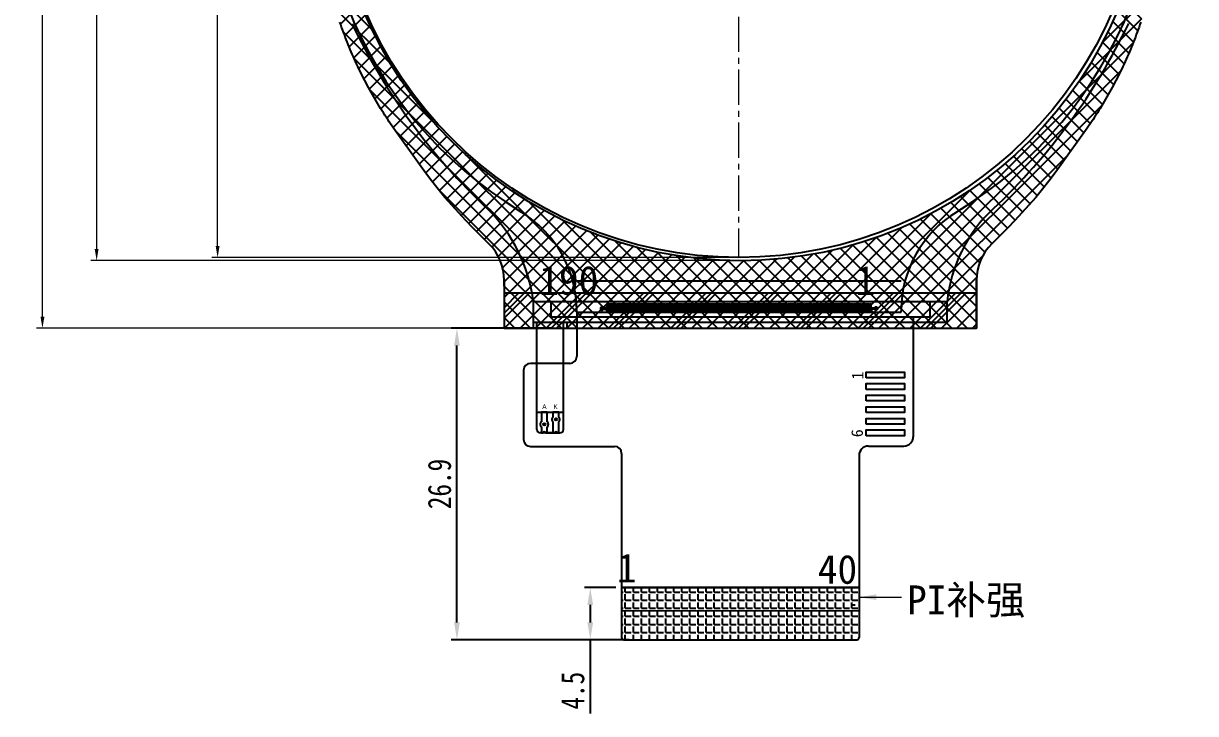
# Model space of a CAD drawing. Header units: millimetres. Extents: x -2894 to 5479, y -6001 to -1211.
# Drawn here: x 4081.5 to 4182.7, y -5870.6 to -5811 of the extents above; entities that cross this region are included whole.
import ezdxf

# ---------------------------------------------------------------- set-up
doc = ezdxf.new("R2010")
doc.units = ezdxf.units.MM
doc.header["$LTSCALE"] = 0.2
doc.header["$MEASUREMENT"] = 0
doc.linetypes.add('CENTER2', pattern=[28.575, 19.05, -3.175, 3.175, -3.175])
for name, color, linetype in [('BL', 7, 'Continuous'), ('DIM-1', 3, 'Continuous'), ('FPC', 40, 'Continuous'), ('L91', 3, 'Continuous'), ('LCD_FPC', 22, 'Continuous'), ('其它', 7, 'Continuous'), ('铁框', 6, 'Continuous')]:
    doc.layers.add(name, color=color, linetype=linetype)
doc.layers.add('CENTER', color=1, linetype='CENTER2', lineweight=9)
doc.layers.add('dim', color=4, linetype='Continuous', lineweight=9)
doc.styles.add('AAAAAA', font='arial.ttf')
doc.styles.get("Standard").update_dxf_attribs({"font": 'SimSun.ttf'})
doc.styles.add('型式1', font='', dxfattribs={"height": 2})
doc.styles.add('宋体', font='SimSun.ttf')
doc.styles.add('样式 1', font='', dxfattribs={"width": 0.8})
doc.styles.get('型式1').set_extended_font_data('PMingLiU')
doc.styles.get('样式 1').set_extended_font_data('KaiTi_GB2312')
doc.dimstyles.new('aaaaa', dxfattribs={"dimtxt": 2, "dimasz": 1.5, "dimexe": 0.5, "dimexo": 0.625, "dimgap": 0.5, "dimtad": 1, "dimzin": 1, "dimdsep": 46, "dimtxsty": 'AAAAAA', "dimcen": 0, "dimclrd": 256, "dimclre": 256, "dimclrt": 256, "dimadec": 0, "dimazin": 0, "dimtfac": 1, "dimtmove": 0, "dimatfit": 3, "dimfxl": 1, "dimlwd": -1, "dimlwe": -1, "dimarcsym": 0})
doc.dimstyles.new('SYX', dxfattribs={"dimtxt": 2, "dimasz": 1.5, "dimexe": 0.5, "dimexo": 0.5, "dimgap": 0.5, "dimtad": 1, "dimdsep": 46, "dimtxsty": '样式 1', "dimcen": 2.5, "dimclrd": 256, "dimclre": 256, "dimclrt": 256, "dimadec": 0, "dimazin": 0, "dimtfac": 1, "dimtmove": 0, "dimatfit": 3, "dimfxl": 1, "dimarcsym": 0})
doc.dimstyles.new('研发标准', dxfattribs={"dimtxt": 2.5, "dimasz": 1, "dimexe": 0.5, "dimexo": 0.3, "dimgap": 0.2, "dimtad": 0, "dimzin": 1, "dimdsep": 46, "dimtxsty": '宋体', "dimcen": 0, "dimclrd": 104, "dimclre": 104, "dimclrt": 3, "dimadec": 0, "dimazin": 0, "dimtm": 1e-09, "dimtfac": 0.7, "dimtmove": 0, "dimatfit": 3, "dimfxl": 0.5, "dimtolj": 1, "dimlwd": 0, "dimlwe": 0, "dimarcsym": 0})

# ---------------------------------------------------------------- blocks, each defined once
blk = doc.blocks.new('*u49')
at = {"color": 2}
for p, q in [((-3298.78, -1918.61), (-3298.78, -1909.35)), ((-3296.48, -1918.61), (-3296.48, -1909.35)), ((-3298.78, -1917.11), (-3296.48, -1917.11)), ((-3296.98, -1918.91), (-3298.48, -1918.91)), ((-3297.88, -1918.91), (-3296.78, -1918.91)), ((-3297.88, -1918.91), (-3297.23, -1918.91))]:
    blk.add_line(p, q, dxfattribs=at)
for points in [[(-3297.88, -1917.95), (-3297.88, -1917.11), (-3298.38, -1917.11), (-3298.38, -1917.95)], [(-3297.88, -1917.95), (-3297.88, -1917.11), (-3298.38, -1917.11), (-3298.38, -1917.95)], [(-3296.88, -1917.53), (-3296.88, -1917.11), (-3297.38, -1917.11), (-3297.38, -1917.53)], [(-3296.88, -1917.53), (-3296.88, -1917.11), (-3297.38, -1917.11), (-3297.38, -1917.53)], [(-3298.38, -1918.39), (-3298.38, -1918.91), (-3298.23, -1918.91)], [(-3298.38, -1918.39), (-3298.38, -1918.91), (-3298.23, -1918.91)], [(-3298.03, -1918.91), (-3297.88, -1918.91), (-3297.88, -1918.39)], [(-3298.03, -1918.91), (-3297.88, -1918.91), (-3297.88, -1918.39)], [(-3297.38, -1917.97), (-3297.38, -1918.91), (-3297.23, -1918.91)], [(-3297.38, -1917.97), (-3297.38, -1918.91), (-3297.23, -1918.91)], [(-3297.03, -1918.91), (-3296.88, -1918.91), (-3296.88, -1917.97)], [(-3297.03, -1918.91), (-3296.88, -1918.91), (-3296.88, -1917.97)]]:
    blk.add_lwpolyline(points, dxfattribs=at)
for centre in [(-3298.13, -1918.17), (-3298.13, -1918.17), (-3297.13, -1917.75), (-3297.13, -1917.75)]:
    blk.add_circle(centre, 0.1, dxfattribs=at)
for centre, radius, start, end in [((-3298.18, -1918.17), 0.3, 131.8103, 228.1897), ((-3298.18, -1918.17), 0.3, 131.8103, 228.1897), ((-3298.08, -1918.17), 0.3, 311.8103, 48.1897), ((-3298.08, -1918.17), 0.3, 311.8103, 48.1897), ((-3297.18, -1917.75), 0.3, 131.8103, 228.1897), ((-3297.18, -1917.75), 0.3, 131.8103, 228.1897), ((-3297.08, -1917.75), 0.3, 311.8103, 48.1897), ((-3297.08, -1917.75), 0.3, 311.8103, 48.1897), ((-3298.48, -1918.61), 0.3, 180.0018, 270), ((-3298.13, -1918.91), 0.1, 0, 180), ((-3298.13, -1918.91), 0.1, 0, 180), ((-3297.13, -1918.91), 0.1, 0, 180), ((-3297.13, -1918.91), 0.1, 0, 180), ((-3296.78, -1918.61), 0.3, 270, 0)]:
    blk.add_arc(centre, radius, start, end, dxfattribs=at)
at = {"layer": 'FPC', "color": 2, "char_height": 0.407, "width": 10.9745, "attachment_point": 9, "style": '型式1'}
for s, insert in [('A', (-3297.93, -1916.84)), ('K', (-3296.97, -1916.85))]:
    blk.add_mtext(s, dxfattribs=dict(at, insert=insert))
blk = doc.blocks.new('*D57')
at = {"color": 104, "lineweight": 0, "transparency": 16777216}
for p, q in [((4143.11, -5760.88), (4087.33, -5760.88)), ((4087.83, -5761.88), (4087.83, -5788.94)), ((4087.83, -5830.51), (4087.83, -5803.46)), ((4143.11, -5831.51), (4087.33, -5831.51))]:
    blk.add_line(p, q, dxfattribs=at)
at = {"color": 104, "transparency": 16777216}
for points in [[(4087.66, -5761.88), (4087.99, -5761.88), (4087.83, -5760.88)], [(4087.66, -5830.51), (4087.99, -5830.51), (4087.83, -5831.51)]]:
    blk.add_solid(points, dxfattribs=at)
at = {"layer": 'Defpoints', "color": 0, "transparency": 16777216}
for p in [(4143.41, -5760.88), (4087.83, -5831.51), (4143.41, -5831.51)]:
    blk.add_point(p, dxfattribs=at)
at = {"color": 3, "transparency": 16777216, "insert": (4087.83, -5796.2), "char_height": 2.5, "attachment_point": 5, "rotation": 90, "style": '宋体'}
blk.add_mtext('\\A1;VA 70.64', dxfattribs=at)
blk = doc.blocks.new('*D58')
at = {"color": 104, "lineweight": 0, "transparency": 16777216}
for p, q in [((4142.81, -5759.77), (4082.65, -5759.77)), ((4083.15, -5760.77), (4083.15, -5788.75)), ((4083.15, -5836.35), (4083.15, -5808.37)), ((4122.69, -5837.35), (4082.65, -5837.35))]:
    blk.add_line(p, q, dxfattribs=at)
at = {"color": 104, "transparency": 16777216}
for points in [[(4082.98, -5760.77), (4083.32, -5760.77), (4083.15, -5759.77)], [(4082.98, -5836.35), (4083.32, -5836.35), (4083.15, -5837.35)]]:
    blk.add_solid(points, dxfattribs=at)
at = {"layer": 'Defpoints', "color": 0, "transparency": 16777216}
for p in [(4083.15, -5759.77), (4143.11, -5759.77), (4122.99, -5837.35)]:
    blk.add_point(p, dxfattribs=at)
at = {"color": 3, "transparency": 16777216, "insert": (4083.15, -5798.56), "char_height": 2.5, "attachment_point": 5, "rotation": 90, "style": '宋体'}
blk.add_mtext('\\A1;77.59±0.15', dxfattribs=at)
blk = doc.blocks.new('FADAFFD')
at = {"color": 7}
for p, q in [((-4794.36, -1490.34), (-4766.36, -1490.34)), ((-4794.36, -1493.04), (-4794.36, -1492.94)), ((-4794.36, -1493.04), (-4766.36, -1493.04)), ((-4766.36, -1493.04), (-4766.36, -1492.94))]:
    blk.add_line(p, q, dxfattribs=at)
blk.add_circle((-4780.36, -1453.27), 35.06, dxfattribs=at)
for centre, radius, start, end in [((-4780.36, -1453.27), 36.36, 301.1743, 238.8257), ((-4804.36, -1492.94), 10, 0, 58.8257), ((-4756.36, -1492.94), 10, 121.1743, 180)]:
    blk.add_arc(centre, radius, start, end, dxfattribs=at)
at = {"layer": 'CENTER', "ltscale": 0.8}
blk.add_line((-4780.4, -1412.67), (-4780.4, -1488.34), dxfattribs=at)
at = {"layer": 'BL', "char_height": 2.5, "width": 19.8685, "attachment_point": 3}
for s, insert in [('2.8 inch', (-4773.49, -1440.6)), ('480(RGB)*480', (-4770.04, -1447.69)), ('ALL', (-4777.85, -1456.81))]:
    blk.add_mtext(s, dxfattribs=dict(at, insert=insert))
blk = doc.blocks.new('*D63')
at = {"color": 104, "lineweight": 0, "transparency": 16777216}
for p, q in [((4142.98, -5761.12), (4097.77, -5761.12)), ((4098.27, -5762.12), (4098.27, -5785.42)), ((4098.27, -5830.24), (4098.27, -5806.94)), ((4142.94, -5831.24), (4097.77, -5831.24))]:
    blk.add_line(p, q, dxfattribs=at)
at = {"color": 104, "transparency": 16777216}
for points in [[(4098.1, -5762.12), (4098.44, -5762.12), (4098.27, -5761.12)], [(4098.1, -5830.24), (4098.44, -5830.24), (4098.27, -5831.24)]]:
    blk.add_solid(points, dxfattribs=at)
at = {"layer": 'Defpoints', "color": 0, "transparency": 16777216}
for p in [(4143.28, -5761.12), (4098.27, -5831.24), (4143.24, -5831.24)]:
    blk.add_point(p, dxfattribs=at)
at = {"color": 3, "transparency": 16777216, "insert": (4098.27, -5796.18), "char_height": 2.5, "attachment_point": 5, "rotation": 90, "style": '宋体'}
blk.add_mtext('\\A1;LCD AA 70.13', dxfattribs=at)
blk = doc.blocks.new('*D65')
at = {"layer": 'Defpoints', "color": 0, "transparency": 16777216}
for p in [(4133.15, -5859.75), (4130.44, -5864.25), (4133.35, -5864.25)]:
    blk.add_point(p, dxfattribs=at)
at = {"layer": 'DIM-1', "lineweight": -2, "transparency": 16777216}
for p, q in [((4132.65, -5859.75), (4129.94, -5859.75)), ((4130.44, -5861.25), (4130.44, -5862.75)), ((4132.85, -5864.25), (4129.94, -5864.25)), ((4130.44, -5864.25), (4130.44, -5870.63))]:
    blk.add_line(p, q, dxfattribs=at)
at = {"layer": 'DIM-1', "transparency": 16777216}
for points in [[(4130.19, -5861.25), (4130.69, -5861.25), (4130.44, -5859.75)], [(4130.19, -5862.75), (4130.69, -5862.75), (4130.44, -5864.25)]]:
    blk.add_solid(points, dxfattribs=at)
at = {"layer": 'DIM-1', "transparency": 16777216, "insert": (4128.94, -5868.65), "char_height": 2, "attachment_point": 5, "rotation": 90, "style": '样式 1'}
blk.add_mtext('4.5', dxfattribs=at)
blk = doc.blocks.new('*D66')
at = {"layer": 'Defpoints', "color": 0, "transparency": 16777216}
for p in [(4118.93, -5837.35), (4127.7, -5837.35), (4134.3, -5864.25)]:
    blk.add_point(p, dxfattribs=at)
at = {"layer": 'DIM-1', "lineweight": -2, "transparency": 16777216}
for p, q in [((4127.2, -5837.35), (4118.43, -5837.35)), ((4118.93, -5862.75), (4118.93, -5838.85)), ((4133.8, -5864.25), (4118.43, -5864.25))]:
    blk.add_line(p, q, dxfattribs=at)
at = {"layer": 'DIM-1', "transparency": 16777216}
for points in [[(4118.68, -5838.85), (4119.18, -5838.85), (4118.93, -5837.35)], [(4118.68, -5862.75), (4119.18, -5862.75), (4118.93, -5864.25)]]:
    blk.add_solid(points, dxfattribs=at)
at = {"layer": 'DIM-1', "transparency": 16777216, "insert": (4117.43, -5850.8), "char_height": 2, "attachment_point": 5, "rotation": 90, "style": '样式 1'}
blk.add_mtext('26.9', dxfattribs=at)
blk = doc.blocks.new('*U51')
at = {"color": 7}
blk.add_lwpolyline([(-0.03, 0.3), (0.03, 0.3), (0.03, -0.3), (-0.03, -0.3)], close=True, dxfattribs=at)
blk = doc.blocks.new('*U52')
at = {"color": 0, "linetype": 'ByBlock', "lineweight": -2, "transparency": 16777216}
for p in [(0, 0), (0.12, 0), (0.24, 0), (0.36, 0), (0.48, 0), (0.6, 0), (0.72, 0), (0.84, 0), (0.96, 0), (1.08, 0), (1.2, 0), (1.32, 0), (1.44, 0), (1.56, 0), (1.68, 0), (1.8, 0), (1.92, 0), (2.04, 0), (2.16, 0), (2.28, 0), (2.4, 0), (2.52, 0), (2.64, 0), (2.76, 0), (2.88, 0), (3, 0), (3.12, 0), (3.24, 0), (3.36, 0), (3.48, 0), (3.6, 0), (3.72, 0), (3.84, 0), (3.96, 0), (4.08, 0), (4.2, 0), (4.32, 0), (4.44, 0), (4.56, 0), (4.68, 0), (4.8, 0), (4.92, 0), (5.04, 0), (5.16, 0), (5.28, 0), (5.4, 0), (5.52, 0), (5.64, 0), (5.76, 0), (5.88, 0), (6, 0), (6.12, 0), (6.24, 0), (6.36, 0), (6.48, 0), (6.6, 0), (6.72, 0), (6.84, 0), (6.96, 0), (7.08, 0), (7.2, 0), (7.32, 0), (7.44, 0), (7.56, 0), (7.68, 0), (7.8, 0), (7.92, 0), (8.04, 0), (8.16, 0), (8.28, 0), (8.4, 0), (8.52, 0), (8.64, 0), (8.76, 0), (8.88, 0), (9, 0), (9.12, 0), (9.24, 0), (9.36, 0), (9.48, 0), (9.6, 0), (9.72, 0), (9.84, 0), (9.96, 0), (10.08, 0), (10.2, 0), (10.32, 0), (10.44, 0), (10.56, 0), (10.68, 0), (10.8, 0), (10.92, 0), (11.04, 0), (11.16, 0), (11.28, 0), (11.4, 0), (11.52, 0), (11.64, 0), (11.76, 0), (11.88, 0), (12, 0), (12.12, 0), (12.24, 0), (12.36, 0), (12.48, 0), (12.6, 0), (12.72, 0), (12.84, 0), (12.96, 0), (13.08, 0), (13.2, 0), (13.32, 0), (13.44, 0), (13.56, 0), (13.68, 0), (13.8, 0), (13.92, 0), (14.04, 0), (14.16, 0), (14.28, 0), (14.4, 0), (14.52, 0), (14.64, 0), (14.76, 0), (14.88, 0), (15, 0), (15.12, 0), (15.24, 0), (15.36, 0), (15.48, 0), (15.6, 0), (15.72, 0), (15.84, 0), (15.96, 0), (16.08, 0), (16.2, 0), (16.32, 0), (16.44, 0), (16.56, 0), (16.68, 0), (16.8, 0), (16.92, 0), (17.04, 0), (17.16, 0), (17.28, 0), (17.4, 0), (17.52, 0), (17.64, 0), (17.76, 0), (17.88, 0), (18, 0), (18.12, 0), (18.24, 0), (18.36, 0), (18.48, 0), (18.6, 0), (18.72, 0), (18.84, 0), (18.96, 0), (19.08, 0), (19.2, 0), (19.32, 0), (19.44, 0), (19.56, 0), (19.68, 0), (19.8, 0), (19.92, 0), (20.04, 0), (20.16, 0), (20.28, 0), (20.4, 0), (20.52, 0), (20.64, 0), (20.76, 0), (20.88, 0), (21, 0), (21.12, 0), (21.24, 0), (21.36, 0), (21.48, 0), (21.6, 0), (21.72, 0), (21.84, 0), (21.96, 0), (22.08, 0), (22.2, 0), (22.32, 0), (22.44, 0), (22.56, 0), (22.68, 0)]:
    blk.add_blockref('*U51', p, dxfattribs=at)

msp = doc.modelspace()

# ---------------------------------------------------------------- hatches: boundary and pattern name
h = msp.add_hatch()
h.set_pattern_fill('ANSI37', color=5, scale=0.3, style=0)
h.set_pattern_definition([(45, (7560.4457, -3927.4786), (-0.6735192, 0.6735192), []), (135, (7560.4457, -3927.4786), (-0.6735192, -0.6735192), [])])
h.paths.add_polyline_path([(4164.544, -5830.728), (4164.804, -5830.377), (4165.1, -5830.051), (4166.456, -5828.695), (4167.086, -5828.052), (4167.702, -5827.396), (4168.305, -5826.726), (4168.895, -5826.045), (4169.469, -5825.351), (4170.029, -5824.645), (4170.575, -5823.928), (4171.104, -5823.2), (4173.191, -5820.27), (4173.323, -5820.082), (4173.454, -5819.894), (4173.583, -5819.705), (4173.712, -5819.515), (4173.839, -5819.324), (4173.965, -5819.132), (4174.089, -5818.94), (4174.213, -5818.746), (4174.335, -5818.552), (4174.456, -5818.357), (4174.576, -5818.162), (4174.695, -5817.966), (4174.812, -5817.769), (4174.928, -5817.571), (4175.043, -5817.372), (4175.157, -5817.173), (4175.269, -5816.973), (4175.38, -5816.773), (4175.49, -5816.571), (4175.599, -5816.369), (4175.706, -5816.167), (4175.812, -5815.963), (4175.917, -5815.759), (4176.02, -5815.555), (4176.122, -5815.349), (4176.223, -5815.143), (4176.323, -5814.937), (4176.421, -5814.73), (4176.518, -5814.522), (4176.614, -5814.313), (4176.708, -5814.104), (4176.801, -5813.895), (4176.893, -5813.684), (4176.983, -5813.474), (4177.073, -5813.262), (4177.16, -5813.051), (4177.247, -5812.838), (4177.332, -5812.625), (4177.416, -5812.412), (4177.498, -5812.198), (4177.579, -5811.983), (4177.659, -5811.768), (4177.737, -5811.553), (4177.814, -5811.337), (4177.89, -5811.12), (4177.964, -5810.903), (4178.037, -5810.686), (4178.109, -5810.468), (4178.179, -5810.249), (4178.248, -5810.031), (4178.315, -5809.811), (4178.381, -5809.592), (4178.446, -5809.372), (4178.509, -5809.151), (4178.571, -5808.931), (4178.631, -5808.709), (4178.691, -5808.488), (4178.748, -5808.266), (4178.805, -5808.043), (4178.86, -5807.821), (4178.913, -5807.598), (4178.965, -5807.374), (4179.016, -5807.151), (4179.065, -5806.927), (4179.113, -5806.703), (4179.16, -5806.478), (4179.205, -5806.253), (4179.248, -5806.028), (4179.291, -5805.803), (4179.332, -5805.577), (4179.371, -5805.351), (4179.409, -5805.125), (4179.446, -5804.898), (4179.481, -5804.672), (4179.515, -5804.445), (4179.547, -5804.218), (4179.578, -5803.991), (4179.607, -5803.763), (4179.635, -5803.536), (4179.662, -5803.308), (4179.687, -5803.08), (4179.711, -5802.852), (4179.733, -5802.624), (4179.754, -5802.395), (4179.773, -5802.167), (4179.791, -5801.938), (4179.895, -5800.504), (4179.895, -5795.754), (4179.877, -5795.118), (4179.869, -5794.889), (4179.86, -5794.66), (4179.849, -5794.431), (4179.837, -5794.202), (4179.823, -5793.973), (4179.808, -5793.744), (4179.791, -5793.516), (4179.773, -5793.287), (4179.754, -5793.058), (4179.733, -5792.83), (4179.711, -5792.602), (4179.687, -5792.374), (4179.662, -5792.146), (4179.635, -5791.918), (4179.607, -5791.69), (4179.578, -5791.463), (4179.547, -5791.236), (4179.515, -5791.009), (4179.481, -5790.782), (4179.446, -5790.555), (4179.409, -5790.329), (4179.371, -5790.103), (4179.332, -5789.877), (4179.291, -5789.651), (4179.248, -5789.426), (4179.205, -5789.2), (4179.16, -5788.976), (4179.113, -5788.751), (4179.065, -5788.527), (4179.016, -5788.303), (4178.965, -5788.079), (4178.913, -5787.856), (4178.86, -5787.633), (4178.805, -5787.41), (4178.748, -5787.188), (4178.691, -5786.966), (4178.631, -5786.744), (4178.571, -5786.523), (4178.509, -5786.302), (4178.446, -5786.082), (4178.381, -5785.862), (4178.315, -5785.642), (4178.248, -5785.423), (4178.179, -5785.204), (4178.109, -5784.986), (4178.037, -5784.768), (4177.964, -5784.551), (4177.89, -5784.334), (4177.814, -5784.117), (4177.737, -5783.901), (4177.659, -5783.685), (4177.579, -5783.47), (4177.498, -5783.256), (4177.416, -5783.042), (4177.332, -5782.828), (4177.247, -5782.615), (4177.16, -5782.403), (4177.073, -5782.191), (4176.983, -5781.98), (4176.893, -5781.769), (4176.801, -5781.559), (4176.708, -5781.349), (4176.614, -5781.14), (4176.518, -5780.932), (4176.421, -5780.724), (4176.323, -5780.517), (4176.223, -5780.31), (4176.122, -5780.104), (4176.02, -5779.899), (4175.917, -5779.694), (4175.812, -5779.49), (4175.706, -5779.287), (4175.599, -5779.084), (4175.49, -5778.882), (4175.38, -5778.681), (4175.269, -5778.48), (4175.157, -5778.28), (4175.043, -5778.081), (4174.928, -5777.883), (4174.812, -5777.685), (4174.695, -5777.488), (4174.576, -5777.292), (4174.456, -5777.096), (4174.335, -5776.901), (4174.213, -5776.707), (4174.089, -5776.514), (4173.965, -5776.322), (4173.839, -5776.13), (4173.712, -5775.939), (4173.583, -5775.749), (4173.454, -5775.56), (4173.323, -5775.371), (4173.191, -5775.184), (4173.058, -5774.997), (4172.924, -5774.811), (4172.789, -5774.626), (4172.652, -5774.441), (4172.514, -5774.258), (4172.376, -5774.076), (4172.236, -5773.894), (4172.095, -5773.713), (4171.952, -5773.533), (4171.809, -5773.354), (4171.664, -5773.176), (4171.519, -5772.999), (4171.372, -5772.823), (4171.224, -5772.647), (4171.075, -5772.473), (4170.925, -5772.3), (4170.774, -5772.127), (4170.622, -5771.956), (4170.469, -5771.785), (4170.314, -5771.615), (4170.159, -5771.447), (4170.002, -5771.279), (4169.845, -5771.112), (4169.686, -5770.947), (4169.527, -5770.782), (4169.366, -5770.618), (4169.204, -5770.456), (4169.042, -5770.294), (4168.878, -5770.133), (4168.713, -5769.974), (4168.548, -5769.815), (4168.381, -5769.658), (4168.213, -5769.501), (4168.045, -5769.346), (4167.875, -5769.191), (4167.704, -5769.038), (4167.533, -5768.886), (4167.36, -5768.735), (4167.187, -5768.585), (4167.013, -5768.436), (4166.837, -5768.288), (4166.661, -5768.141), (4166.484, -5767.996), (4166.306, -5767.851), (4166.127, -5767.708), (4165.947, -5767.565), (4165.766, -5767.424), (4165.584, -5767.284), (4165.402, -5767.145), (4165.219, -5767.008), (4165.034, -5766.871), (4164.849, -5766.736), (4164.663, -5766.602), (4164.476, -5766.469), (4164.289, -5766.337), (4164.1, -5766.206), (4163.911, -5766.077), (4163.721, -5765.948), (4163.53, -5765.821), (4163.338, -5765.695), (4163.146, -5765.57), (4162.953, -5765.447), (4162.759, -5765.325), (4162.564, -5765.204), (4162.368, -5765.084), (4162.172, -5764.965), (4161.975, -5764.848), (4161.777, -5764.732), (4161.579, -5764.617), (4161.38, -5764.503), (4161.18, -5764.391), (4160.979, -5764.28), (4160.778, -5764.17), (4160.576, -5764.061), (4160.373, -5763.954), (4160.17, -5763.848), (4159.966, -5763.743), (4159.761, -5763.64), (4159.556, -5763.538), (4159.35, -5763.437), (4159.143, -5763.337), (4158.936, -5763.239), (4158.728, -5763.142), (4158.52, -5763.046), (4158.311, -5762.952), (4158.101, -5762.859), (4157.891, -5762.767), (4157.68, -5762.676), (4157.469, -5762.587), (4157.257, -5762.5), (4157.045, -5762.413), (4156.832, -5762.328), (4156.618, -5762.244), (4156.404, -5762.162), (4156.19, -5762.081), (4155.974, -5762.001), (4155.759, -5761.923), (4155.543, -5761.846), (4155.326, -5761.77), (4155.109, -5761.696), (4154.892, -5761.623), (4154.674, -5761.551), (4154.456, -5761.481), (4154.237, -5761.412), (4154.018, -5761.345), (4153.798, -5761.279), (4153.578, -5761.214), (4153.358, -5761.151), (4153.137, -5761.089), (4152.916, -5761.029), (4152.694, -5760.969), (4152.472, -5760.912), (4152.25, -5760.855), (4152.027, -5760.8), (4151.804, -5760.747), (4151.581, -5760.695), (4151.357, -5760.644), (4151.133, -5760.595), (4150.909, -5760.547), (4150.684, -5760.5), (4150.46, -5760.455), (4150.234, -5760.411), (4150.009, -5760.369), (4149.783, -5760.328), (4149.557, -5760.289), (4149.331, -5760.251), (4149.105, -5760.214), (4148.878, -5760.179), (4148.651, -5760.145), (4148.424, -5760.113), (4148.197, -5760.082), (4147.97, -5760.053), (4147.742, -5760.025), (4147.514, -5759.998), (4147.286, -5759.973), (4147.058, -5759.949), (4146.83, -5759.927), (4146.602, -5759.906), (4146.373, -5759.887), (4146.144, -5759.869), (4145.916, -5759.852), (4145.687, -5759.837), (4145.458, -5759.823), (4145.229, -5759.811), (4145, -5759.8), (4144.771, -5759.791), (4144.541, -5759.783), (4144.312, -5759.776), (4144.083, -5759.771), (4143.854, -5759.768), (4143.624, -5759.766), (4143.395, -5759.765), (4143.166, -5759.766), (4142.936, -5759.768), (4142.707, -5759.771), (4142.478, -5759.776), (4142.249, -5759.783), (4142.019, -5759.791), (4141.79, -5759.8), (4141.561, -5759.811), (4141.332, -5759.823), (4141.103, -5759.837), (4140.874, -5759.852), (4140.646, -5759.869), (4140.417, -5759.887), (4140.188, -5759.906), (4139.96, -5759.927), (4139.732, -5759.949), (4139.504, -5759.973), (4139.276, -5759.998), (4139.048, -5760.025), (4138.82, -5760.053), (4138.593, -5760.082), (4138.366, -5760.113), (4138.139, -5760.145), (4137.912, -5760.179), (4137.685, -5760.214), (4137.459, -5760.251), (4137.233, -5760.289), (4137.007, -5760.328), (4136.781, -5760.369), (4136.556, -5760.411), (4136.33, -5760.455), (4136.106, -5760.5), (4135.881, -5760.547), (4135.657, -5760.595), (4135.433, -5760.644), (4135.209, -5760.695), (4134.986, -5760.747), (4134.763, -5760.8), (4134.54, -5760.855), (4134.318, -5760.912), (4134.096, -5760.969), (4133.874, -5761.029), (4133.653, -5761.089), (4133.432, -5761.151), (4133.212, -5761.214), (4132.992, -5761.279), (4132.772, -5761.345), (4132.553, -5761.412), (4132.334, -5761.481), (4132.116, -5761.551), (4131.898, -5761.623), (4131.681, -5761.696), (4131.464, -5761.77), (4131.247, -5761.846), (4131.031, -5761.923), (4130.816, -5762.001), (4130.6, -5762.081), (4130.386, -5762.162), (4130.172, -5762.244), (4129.958, -5762.328), (4129.745, -5762.413), (4129.533, -5762.5), (4129.321, -5762.587), (4129.11, -5762.676), (4128.899, -5762.767), (4128.689, -5762.859), (4128.479, -5762.952), (4128.27, -5763.046), (4128.062, -5763.142), (4127.854, -5763.239), (4127.647, -5763.337), (4127.44, -5763.437), (4127.234, -5763.538), (4127.029, -5763.64), (4126.824, -5763.743), (4126.62, -5763.848), (4126.417, -5763.954), (4126.214, -5764.061), (4126.012, -5764.17), (4125.811, -5764.28), (4125.61, -5764.391), (4125.41, -5764.503), (4125.211, -5764.617), (4125.013, -5764.732), (4124.815, -5764.848), (4124.618, -5764.965), (4124.422, -5765.084), (4124.226, -5765.204), (4124.031, -5765.325), (4123.837, -5765.447), (4123.644, -5765.57), (4123.452, -5765.695), (4123.26, -5765.821), (4123.069, -5765.948), (4122.879, -5766.077), (4122.69, -5766.206), (4122.501, -5766.337), (4122.314, -5766.469), (4122.127, -5766.602), (4121.941, -5766.736), (4121.756, -5766.871), (4121.571, -5767.008), (4121.388, -5767.145), (4121.206, -5767.284), (4121.024, -5767.424), (4120.843, -5767.565), (4120.663, -5767.708), (4120.484, -5767.851), (4120.306, -5767.996), (4120.129, -5768.141), (4119.953, -5768.288), (4119.777, -5768.436), (4119.603, -5768.585), (4119.43, -5768.735), (4119.257, -5768.886), (4119.086, -5769.038), (4118.915, -5769.191), (4118.745, -5769.346), (4118.577, -5769.501), (4118.409, -5769.658), (4118.242, -5769.815), (4118.077, -5769.974), (4117.912, -5770.133), (4117.748, -5770.294), (4117.586, -5770.456), (4117.424, -5770.618), (4117.263, -5770.782), (4117.104, -5770.947), (4116.945, -5771.112), (4116.788, -5771.279), (4116.631, -5771.447), (4116.476, -5771.615), (4116.321, -5771.785), (4116.168, -5771.956), (4116.016, -5772.127), (4115.865, -5772.3), (4115.715, -5772.473), (4115.566, -5772.647), (4115.418, -5772.823), (4115.271, -5772.999), (4115.126, -5773.176), (4114.981, -5773.354), (4114.838, -5773.533), (4114.695, -5773.713), (4114.554, -5773.894), (4114.414, -5774.076), (4114.275, -5774.258), (4114.138, -5774.441), (4114.001, -5774.626), (4113.866, -5774.811), (4113.732, -5774.997), (4113.599, -5775.184), (4113.467, -5775.371), (4113.336, -5775.56), (4113.207, -5775.749), (4113.078, -5775.939), (4112.951, -5776.13), (4112.825, -5776.322), (4112.701, -5776.514), (4112.577, -5776.707), (4112.455, -5776.901), (4112.334, -5777.096), (4112.214, -5777.292), (4112.095, -5777.488), (4111.978, -5777.685), (4111.862, -5777.883), (4111.747, -5778.081), (4111.633, -5778.28), (4111.521, -5778.48), (4111.41, -5778.681), (4111.3, -5778.882), (4111.191, -5779.084), (4111.084, -5779.287), (4110.978, -5779.49), (4110.873, -5779.694), (4110.77, -5779.899), (4110.668, -5780.104), (4110.567, -5780.31), (4110.467, -5780.517), (4110.369, -5780.724), (4110.272, -5780.932), (4110.176, -5781.14), (4110.082, -5781.349), (4109.989, -5781.559), (4109.897, -5781.769), (4109.807, -5781.98), (4109.717, -5782.191), (4109.63, -5782.403), (4109.543, -5782.615), (4109.458, -5782.828), (4109.374, -5783.042), (4109.292, -5783.256), (4109.211, -5783.47), (4109.131, -5783.685), (4109.053, -5783.901), (4108.976, -5784.117), (4108.9, -5784.334), (4108.826, -5784.551), (4108.753, -5784.768), (4108.681, -5784.986), (4108.611, -5785.204), (4108.542, -5785.423), (4108.475, -5785.642), (4108.409, -5785.862), (4108.344, -5786.082), (4108.281, -5786.302), (4108.219, -5786.523), (4108.159, -5786.744), (4108.099, -5786.966), (4108.042, -5787.188), (4107.985, -5787.41), (4107.93, -5787.633), (4107.877, -5787.856), (4107.825, -5788.079), (4107.774, -5788.303), (4107.725, -5788.527), (4107.677, -5788.751), (4107.63, -5788.976), (4107.585, -5789.2), (4107.542, -5789.426), (4107.499, -5789.651), (4107.458, -5789.877), (4107.419, -5790.103), (4107.381, -5790.329), (4107.344, -5790.555), (4107.309, -5790.782), (4107.275, -5791.009), (4107.243, -5791.236), (4107.212, -5791.463), (4107.183, -5791.69), (4107.155, -5791.918), (4107.128, -5792.146), (4107.103, -5792.374), (4107.079, -5792.602), (4107.057, -5792.83), (4107.036, -5793.058), (4107.017, -5793.287), (4106.999, -5793.516), (4106.982, -5793.744), (4106.967, -5793.973), (4106.953, -5794.202), (4106.941, -5794.431), (4106.93, -5794.66), (4106.921, -5794.889), (4106.913, -5795.118), (4106.895, -5795.754), (4106.895, -5800.504), (4106.999, -5801.938), (4107.017, -5802.167), (4107.036, -5802.395), (4107.057, -5802.624), (4107.079, -5802.852), (4107.103, -5803.08), (4107.128, -5803.308), (4107.155, -5803.536), (4107.183, -5803.763), (4107.212, -5803.991), (4107.243, -5804.218), (4107.275, -5804.445), (4107.309, -5804.672), (4107.344, -5804.898), (4107.381, -5805.125), (4107.419, -5805.351), (4107.458, -5805.577), (4107.499, -5805.803), (4107.542, -5806.028), (4107.585, -5806.253), (4107.63, -5806.478), (4107.677, -5806.703), (4107.725, -5806.927), (4107.774, -5807.151), (4107.825, -5807.374), (4107.877, -5807.598), (4107.93, -5807.821), (4107.985, -5808.043), (4108.042, -5808.266), (4108.099, -5808.488), (4108.159, -5808.709), (4108.219, -5808.931), (4108.281, -5809.151), (4108.344, -5809.372), (4108.409, -5809.592), (4108.475, -5809.811), (4108.542, -5810.031), (4108.611, -5810.249), (4108.681, -5810.468), (4108.753, -5810.686), (4108.826, -5810.903), (4108.9, -5811.12), (4108.976, -5811.337), (4109.053, -5811.553), (4109.131, -5811.768), (4109.211, -5811.983), (4109.292, -5812.198), (4109.374, -5812.412), (4109.458, -5812.625), (4109.543, -5812.838), (4109.63, -5813.051), (4109.717, -5813.262), (4109.807, -5813.474), (4109.897, -5813.684), (4109.989, -5813.895), (4110.082, -5814.104), (4110.176, -5814.313), (4110.272, -5814.522), (4110.369, -5814.73), (4110.467, -5814.937), (4110.567, -5815.143), (4110.668, -5815.349), (4110.77, -5815.555), (4110.873, -5815.759), (4110.978, -5815.963), (4111.084, -5816.167), (4111.191, -5816.369), (4111.3, -5816.571), (4111.41, -5816.773), (4111.521, -5816.973), (4111.633, -5817.173), (4111.747, -5817.372), (4111.862, -5817.571), (4111.978, -5817.769), (4112.095, -5817.966), (4112.214, -5818.162), (4112.334, -5818.357), (4112.455, -5818.552), (4112.577, -5818.746), (4112.701, -5818.94), (4112.825, -5819.132), (4112.951, -5819.324), (4113.078, -5819.515), (4113.207, -5819.705), (4113.336, -5819.894), (4113.467, -5820.082), (4113.599, -5820.27), (4115.686, -5823.2), (4116.215, -5823.928), (4116.761, -5824.645), (4117.321, -5825.351), (4117.895, -5826.045), (4118.485, -5826.726), (4119.088, -5827.396), (4119.704, -5828.052), (4120.334, -5828.695), (4121.69, -5830.051), (4121.986, -5830.377), (4122.246, -5830.728), (4122.47, -5831.102), (4122.656, -5831.496), (4122.803, -5831.906), (4122.909, -5832.329), (4122.973, -5832.76), (4122.995, -5833.201), (4122.995, -5837.352), (4163.795, -5837.352), (4163.795, -5833.201), (4163.817, -5832.76), (4163.881, -5832.329), (4163.987, -5831.906), (4164.134, -5831.496), (4164.32, -5831.102)])
h.paths.add_polyline_path([(4108.088, -5796.195, -1), (4178.724, -5796.195, -1)], flags=16)
h = msp.add_hatch()
h.set_pattern_fill('ANSI34', scale=0.2, style=0)
h.set_pattern_definition([(45, (7560.4457, -3927.4786), (-2.694077, 2.694077), []), (45, (7561.3437, -3927.4786), (-2.694077, 2.694077), []), (45, (7562.2418, -3927.4786), (-2.694077, 2.694077), []), (45, (7563.1398, -3927.4786), (-2.694077, 2.694077), [])])
h.paths.add_polyline_path([(4163.795, -5837.352), (4163.795, -5834.302), (4122.995, -5834.302), (4122.995, -5837.352)])
at = {"layer": 'BL'}
h = msp.add_hatch(dxfattribs=at)
h.set_pattern_fill('ANGLE', color=1, scale=0.1, style=0)
h.set_pattern_definition([(0, (2259.3839, -6617.30546), (0, 0.6985), [0.508, -0.1905]), (90, (2259.3839, -6617.30546), (-0.6985, 4e-17), [0.508, -0.1905])])
h.paths.add_polyline_path([(4133.146, -5864.252), (4133.146, -5859.752), (4153.646, -5859.752), (4153.646, -5864.252)])

# ---------------------------------------------------------------- linework, layer by layer
at = {"color": 5}
msp.add_line((4127.023, -5835.039), (4159.767, -5835.039), dxfattribs=at)
msp.add_line((4159.767, -5835.039), (4161.249, -5835.039))
at = {"color": 0}
for p, q in [((4161.249, -5836.832), (4161.249, -5835.039)), ((4125.523, -5836.832), (4125.523, -5837.352)), ((4128.423, -5836.832), (4128.423, -5837.352))]:
    msp.add_line(p, q, dxfattribs=at)
at = {"color": 1}
for p, q in [((4129.28, -5835.943), (4129.28, -5839.781)), ((4124.684, -5840.981), (4124.684, -5846.954)), ((4128.68, -5840.381), (4125.284, -5840.381)), ((4125.284, -5847.554), (4132.546, -5847.554))]:
    msp.add_line(p, q, dxfattribs=at)
at = {"color": 5}
msp.add_lwpolyline([(4122.995, -5834.302), (4163.795, -5834.302)], dxfattribs=at)
at = {"color": 7}
for points in [[(4131.91, -5835.593), (4131.51, -5835.593), (4131.51, -5835.493), (4131.41, -5835.493), (4131.41, -5835.593), (4131.31, -5835.593), (4131.31, -5835.693), (4131.41, -5835.693), (4131.41, -5835.793), (4131.51, -5835.793), (4131.51, -5835.693), (4131.91, -5835.693)], [(4154.65, -5835.593), (4155.05, -5835.593), (4155.05, -5835.493), (4155.15, -5835.493), (4155.15, -5835.593), (4155.25, -5835.593), (4155.25, -5835.693), (4155.15, -5835.693), (4155.15, -5835.793), (4155.05, -5835.793), (4155.05, -5835.693), (4154.65, -5835.693)]]:
    msp.add_lwpolyline(points, close=True, dxfattribs=at)
at = {"color": 240, "true_color": 0xed1f24}
for points in [[(4154.256, -5841.631), (4154.256, -5841.131), (4157.556, -5841.131), (4157.556, -5841.631)], [(4154.256, -5842.631), (4154.256, -5842.131), (4157.556, -5842.131), (4157.556, -5842.631)], [(4154.256, -5843.631), (4154.256, -5843.131), (4157.556, -5843.131), (4157.556, -5843.631)], [(4154.256, -5844.631), (4154.256, -5844.131), (4157.556, -5844.131), (4157.556, -5844.631)], [(4154.256, -5845.631), (4154.256, -5845.131), (4157.556, -5845.131), (4157.556, -5845.631)], [(4154.256, -5846.631), (4154.256, -5846.131), (4157.556, -5846.131), (4157.556, -5846.631)]]:
    msp.add_lwpolyline(points, close=True, dxfattribs=at)
at = {"color": 1}
for centre, start, end in [((4128.68, -5839.781), 270, 0), ((4125.284, -5840.981), 90, 180), ((4125.284, -5846.954), 180, 270), ((4132.546, -5848.154), 0, 90)]:
    msp.add_arc(centre, 0.6, start, end, dxfattribs=at)
at = {"layer": 'L91', "color": 7, "linetype": 'Continuous'}
for p, q in [((4122.995, -5833.201), (4122.995, -5837.352)), ((4163.795, -5833.201), (4163.795, -5837.352)), ((4125.523, -5835.039), (4125.523, -5836.832)), ((4125.523, -5835.039), (4127.023, -5835.039)), ((4127.023, -5835.039), (4127.023, -5836.377)), ((4159.767, -5835.039), (4159.767, -5836.377)), ((4125.523, -5836.832), (4161.249, -5836.832)), ((4127.023, -5836.377), (4159.767, -5836.377)), ((4122.995, -5837.352), (4163.795, -5837.352)), ((4125.533, -5837.352), (4125.533, -5837.352)), ((4161.055, -5837.352), (4161.055, -5837.352))]:
    msp.add_line(p, q, dxfattribs=at)
for points in [[(4122.995, -5833.714), (4122.995, -5833.201), (4122.973, -5832.76), (4122.909, -5832.329), (4122.803, -5831.906), (4122.656, -5831.496), (4122.47, -5831.102), (4122.246, -5830.728), (4121.986, -5830.377), (4121.69, -5830.051), (4120.334, -5828.695), (4119.704, -5828.052), (4119.088, -5827.396), (4118.485, -5826.726), (4117.895, -5826.045), (4117.321, -5825.351), (4116.761, -5824.645), (4116.215, -5823.928), (4115.686, -5823.2), (4113.599, -5820.27), (4113.467, -5820.082), (4113.336, -5819.894), (4113.207, -5819.705), (4113.078, -5819.515), (4112.951, -5819.324), (4112.825, -5819.132), (4112.701, -5818.94), (4112.577, -5818.746), (4112.455, -5818.552), (4112.334, -5818.357), (4112.214, -5818.162), (4112.095, -5817.966), (4111.978, -5817.769), (4111.862, -5817.571), (4111.747, -5817.372), (4111.633, -5817.173), (4111.521, -5816.973), (4111.41, -5816.773), (4111.3, -5816.571), (4111.191, -5816.369), (4111.084, -5816.167), (4110.978, -5815.963), (4110.873, -5815.759), (4110.77, -5815.555), (4110.668, -5815.349), (4110.567, -5815.143), (4110.467, -5814.937), (4110.369, -5814.73), (4110.272, -5814.522), (4110.176, -5814.313), (4110.082, -5814.104), (4109.989, -5813.895), (4109.897, -5813.684), (4109.807, -5813.474), (4109.717, -5813.262), (4109.63, -5813.051), (4109.543, -5812.838), (4109.458, -5812.625), (4109.374, -5812.412), (4109.292, -5812.198), (4109.211, -5811.983), (4109.131, -5811.768), (4109.053, -5811.553), (4108.976, -5811.337), (4108.9, -5811.12), (4108.826, -5810.903)], [(4177.964, -5810.903), (4177.89, -5811.12), (4177.814, -5811.337), (4177.737, -5811.553), (4177.659, -5811.768), (4177.579, -5811.983), (4177.498, -5812.198), (4177.416, -5812.412), (4177.332, -5812.625), (4177.247, -5812.838), (4177.16, -5813.051), (4177.073, -5813.262), (4176.983, -5813.474), (4176.893, -5813.684), (4176.801, -5813.895), (4176.708, -5814.104), (4176.614, -5814.313), (4176.518, -5814.522), (4176.421, -5814.73), (4176.323, -5814.937), (4176.223, -5815.143), (4176.122, -5815.349), (4176.02, -5815.555), (4175.917, -5815.759), (4175.812, -5815.963), (4175.706, -5816.167), (4175.599, -5816.369), (4175.49, -5816.571), (4175.38, -5816.773), (4175.269, -5816.973), (4175.157, -5817.173), (4175.043, -5817.372), (4174.928, -5817.571), (4174.812, -5817.769), (4174.695, -5817.966), (4174.576, -5818.162), (4174.456, -5818.357), (4174.335, -5818.552), (4174.213, -5818.746), (4174.089, -5818.94), (4173.965, -5819.132), (4173.839, -5819.324), (4173.712, -5819.515), (4173.583, -5819.705), (4173.454, -5819.894), (4173.323, -5820.082), (4173.191, -5820.27), (4171.104, -5823.2), (4170.575, -5823.928), (4170.029, -5824.645), (4169.469, -5825.351), (4168.895, -5826.045), (4168.305, -5826.726), (4167.702, -5827.396), (4167.086, -5828.052), (4166.456, -5828.695), (4165.1, -5830.051), (4164.804, -5830.377), (4164.544, -5830.728), (4164.32, -5831.102), (4164.134, -5831.496), (4163.987, -5831.906), (4163.881, -5832.329), (4163.817, -5832.76), (4163.795, -5833.201), (4163.795, -5833.714)]]:
    msp.add_lwpolyline(points, dxfattribs=at)
at = {"layer": 'L91', "color": 5, "linetype": 'Continuous'}
for points in [[(4122.995, -5833.714), (4122.995, -5833.201), (4122.973, -5832.76), (4122.909, -5832.329), (4122.803, -5831.906), (4122.656, -5831.496), (4122.47, -5831.102), (4122.246, -5830.728), (4121.986, -5830.377), (4121.69, -5830.051), (4120.334, -5828.695), (4119.704, -5828.052), (4119.088, -5827.396), (4118.485, -5826.726), (4117.895, -5826.045), (4117.321, -5825.351), (4116.761, -5824.645), (4116.215, -5823.928), (4115.686, -5823.2), (4113.599, -5820.27), (4113.467, -5820.082), (4113.336, -5819.894), (4113.207, -5819.705), (4113.078, -5819.515), (4112.951, -5819.324), (4112.825, -5819.132), (4112.701, -5818.94), (4112.577, -5818.746), (4112.455, -5818.552), (4112.334, -5818.357), (4112.214, -5818.162), (4112.095, -5817.966), (4111.978, -5817.769), (4111.862, -5817.571), (4111.747, -5817.372), (4111.633, -5817.173), (4111.521, -5816.973), (4111.41, -5816.773), (4111.3, -5816.571), (4111.191, -5816.369), (4111.084, -5816.167), (4110.978, -5815.963), (4110.873, -5815.759), (4110.77, -5815.555), (4110.668, -5815.349), (4110.567, -5815.143), (4110.467, -5814.937), (4110.369, -5814.73), (4110.272, -5814.522), (4110.176, -5814.313), (4110.082, -5814.104), (4109.989, -5813.895), (4109.897, -5813.684), (4109.807, -5813.474), (4109.717, -5813.262), (4109.63, -5813.051), (4109.543, -5812.838), (4109.458, -5812.625), (4109.374, -5812.412), (4109.292, -5812.198), (4109.211, -5811.983), (4109.131, -5811.768), (4109.053, -5811.553), (4108.976, -5811.337), (4108.9, -5811.12), (4108.826, -5810.903)], [(4177.964, -5810.903), (4177.89, -5811.12), (4177.814, -5811.337), (4177.737, -5811.553), (4177.659, -5811.768), (4177.579, -5811.983), (4177.498, -5812.198), (4177.416, -5812.412), (4177.332, -5812.625), (4177.247, -5812.838), (4177.16, -5813.051), (4177.073, -5813.262), (4176.983, -5813.474), (4176.893, -5813.684), (4176.801, -5813.895), (4176.708, -5814.104), (4176.614, -5814.313), (4176.518, -5814.522), (4176.421, -5814.73), (4176.323, -5814.937), (4176.223, -5815.143), (4176.122, -5815.349), (4176.02, -5815.555), (4175.917, -5815.759), (4175.812, -5815.963), (4175.706, -5816.167), (4175.599, -5816.369), (4175.49, -5816.571), (4175.38, -5816.773), (4175.269, -5816.973), (4175.157, -5817.173), (4175.043, -5817.372), (4174.928, -5817.571), (4174.812, -5817.769), (4174.695, -5817.966), (4174.576, -5818.162), (4174.456, -5818.357), (4174.335, -5818.552), (4174.213, -5818.746), (4174.089, -5818.94), (4173.965, -5819.132), (4173.839, -5819.324), (4173.712, -5819.515), (4173.583, -5819.705), (4173.454, -5819.894), (4173.323, -5820.082), (4173.191, -5820.27), (4171.104, -5823.2), (4170.575, -5823.928), (4170.029, -5824.645), (4169.469, -5825.351), (4168.895, -5826.045), (4168.305, -5826.726), (4167.702, -5827.396), (4167.086, -5828.052), (4166.456, -5828.695), (4165.1, -5830.051), (4164.804, -5830.377), (4164.544, -5830.728), (4164.32, -5831.102), (4164.134, -5831.496), (4163.987, -5831.906), (4163.881, -5832.329), (4163.817, -5832.76), (4163.795, -5833.201), (4163.795, -5833.714)], [(4122.995, -5833.201), (4122.995, -5837.352), (4163.795, -5837.352), (4163.795, -5833.201)]]:
    msp.add_lwpolyline(points, dxfattribs=at)
msp.add_circle((4143.406, -5796.195), 35.318, dxfattribs=at)
msp.add_circle((4143.406, -5796.195), 35.318, dxfattribs=at)
at = {"layer": 'L91', "color": 0, "linetype": 'Continuous'}
for centre, radius, start, end in [((4158.602, -5787.673), 54.045, 205.64165, 226.7341), ((4128.26, -5787.739), 53.948, 313.25957, 334.42031), ((4112.004, -5836.74), 13.626, 7.17164, 45.48048), ((4173.89, -5836.324), 12.705, 132.96709, 174.28364)]:
    msp.add_arc(centre, radius, start, end, dxfattribs=at)
at = {"layer": 'LCD_FPC', "color": 1}
msp.add_line((4133.146, -5848.154), (4133.146, -5864.052), dxfattribs=at)
at = {"layer": 'LCD_FPC'}
for p, q in [((4153.646, -5848.322), (4153.646, -5864.052)), ((4133.146, -5859.752), (4153.646, -5859.752)), ((4153.646, -5859.752), (4133.146, -5859.752)), ((4153.296, -5861.252), (4152.996, -5861.252)), ((4133.346, -5864.252), (4153.446, -5864.252)), ((4133.346, -5864.252), (4153.446, -5864.252)), ((4133.496, -5864.252), (4133.796, -5864.252)), ((4133.996, -5864.252), (4134.296, -5864.252)), ((4134.496, -5864.252), (4134.796, -5864.252)), ((4134.996, -5864.252), (4135.296, -5864.252)), ((4135.496, -5864.252), (4135.796, -5864.252)), ((4135.996, -5864.252), (4136.296, -5864.252)), ((4136.496, -5864.252), (4136.796, -5864.252)), ((4136.996, -5864.252), (4137.296, -5864.252)), ((4137.496, -5864.252), (4137.796, -5864.252)), ((4137.996, -5864.252), (4138.296, -5864.252)), ((4138.496, -5864.252), (4138.796, -5864.252)), ((4138.996, -5864.252), (4139.296, -5864.252)), ((4139.496, -5864.252), (4139.796, -5864.252)), ((4139.996, -5864.252), (4140.296, -5864.252)), ((4140.496, -5864.252), (4140.796, -5864.252)), ((4140.996, -5864.252), (4141.296, -5864.252)), ((4141.496, -5864.252), (4141.796, -5864.252)), ((4141.996, -5864.252), (4142.296, -5864.252)), ((4142.496, -5864.252), (4142.796, -5864.252)), ((4142.996, -5864.252), (4143.296, -5864.252)), ((4143.496, -5864.252), (4143.796, -5864.252)), ((4143.996, -5864.252), (4144.296, -5864.252)), ((4144.496, -5864.252), (4144.796, -5864.252)), ((4144.996, -5864.252), (4145.296, -5864.252)), ((4145.496, -5864.252), (4145.796, -5864.252)), ((4145.996, -5864.252), (4146.296, -5864.252)), ((4146.496, -5864.252), (4146.796, -5864.252)), ((4146.996, -5864.252), (4147.296, -5864.252)), ((4147.496, -5864.252), (4147.796, -5864.252)), ((4147.996, -5864.252), (4148.296, -5864.252)), ((4148.496, -5864.252), (4148.796, -5864.252)), ((4148.996, -5864.252), (4149.296, -5864.252)), ((4149.496, -5864.252), (4149.796, -5864.252)), ((4149.996, -5864.252), (4150.296, -5864.252)), ((4150.496, -5864.252), (4150.796, -5864.252)), ((4150.996, -5864.252), (4151.296, -5864.252)), ((4151.496, -5864.252), (4151.796, -5864.252)), ((4151.996, -5864.252), (4152.296, -5864.252)), ((4151.996, -5864.252), (4152.296, -5864.252)), ((4152.496, -5864.252), (4152.796, -5864.252)), ((4152.496, -5864.252), (4152.796, -5864.252)), ((4152.996, -5864.252), (4153.296, -5864.252)), ((4152.996, -5864.252), (4153.296, -5864.252))]:
    msp.add_line(p, q, dxfattribs=at)
for centre, start, end in [((4133.346, -5864.052), 180, 270), ((4133.346, -5864.052), 180, 270), ((4153.446, -5864.052), 270, 0), ((4153.446, -5864.052), 270, 0), ((4153.446, -5864.052), 270, 0), ((4153.446, -5864.052), 270, 0)]:
    msp.add_arc(centre, 0.2, start, end, dxfattribs=at)
at = {"layer": '其它', "color": 240, "ltscale": 5, "true_color": 0xed1f24}
for p, q in [((4158.321, -5836.332), (4158.321, -5846.722)), ((4154.446, -5847.522), (4157.521, -5847.522))]:
    msp.add_line(p, q, dxfattribs=at)
for centre, start, end in [((4157.521, -5846.722), 270, 0), ((4154.446, -5848.322), 90, 180)]:
    msp.add_arc(centre, 0.8, start, end, dxfattribs=at)
at = {"layer": '铁框', "color": 0, "ltscale": 0.5, "const_width": 0.15}
msp.add_lwpolyline([(4153.646, -5861.752), (4133.146, -5861.752)], dxfattribs=at)

# ---------------------------------------------------------------- block references
at = {"color": 7}
for name, p in [('FADAFFD', (8923.636, -4342.908)), ('FADAFFD', (8923.636, -4342.908)), ('*U52', (4131.94, -5835.543)), ('*u49', (7424.601, -3927.479))]:
    msp.add_blockref(name, p, dxfattribs=at)

# ---------------------------------------------------------------- texts
at = {"color": 240, "true_color": 0xed1f24, "style": '宋体'}
for s, p in [('1', (4154.018, -5841.77)), ('1', (4154.02, -5841.768)), ('6', (4153.971, -5846.76)), ('6', (4153.973, -5846.758))]:
    msp.add_text(s, height=1, rotation=90, dxfattribs=at).set_placement(p)
at = {"layer": 'BL', "char_height": 2.5, "attachment_point": 3}
for s, insert, width in [('190', (4131.14, -5831.966), 1.24094), ('1', (4155.041, -5831.966), 1.24094), ('1', (4134.442, -5856.807), 1.24094), ('40', (4153.479, -5856.917), 4.42503)]:
    msp.add_mtext(s, dxfattribs=dict(at, insert=insert, width=width))
at = {"layer": 'dim', "insert": (4168.004, -5862.36), "char_height": 2.5, "width": 11.99807, "attachment_point": 9, "style": '宋体'}
msp.add_mtext('PI{\\fSimSun|b0|i0|c134|p2;补强}', dxfattribs=at)

# ---------------------------------------------------------------- dimensions: what is measured, and where the dimension line sits
at = {"color": 7}
dim = msp.add_linear_dim(base=(4083.149, -5759.765), p1=(4122.995, -5837.352), p2=(4143.109, -5759.765), angle=90, dimstyle='研发标准', override={"dimtol": 1, "dimtp": 0.15, "dimtm": 0.15, "dimtfac": 1, "dimtdec": 3}, dxfattribs=at)
dim.commit()
dim.dimension.update_dxf_attribs({"geometry": '*D58', "text_midpoint": (4083.149, -5798.558), "dimtype": 160})
dim = msp.add_linear_dim(base=(4087.827, -5831.513), p1=(4143.406, -5760.877), p2=(4143.406, -5831.513), angle=90, text='VA <>', dimstyle='研发标准', dxfattribs=at)
dim.commit()
dim.dimension.update_dxf_attribs({"geometry": '*D57', "text_midpoint": (4087.827, -5796.195), "dimtype": 160})
dim = msp.add_linear_dim(base=(4098.271, -5831.243), p1=(4143.28, -5761.115), p2=(4143.239, -5831.243), angle=90, text='LCD AA <>', dimstyle='研发标准', dxfattribs=at)
dim.commit()
dim.dimension.update_dxf_attribs({"geometry": '*D63', "text_midpoint": (4098.271, -5796.179)})
at = {"layer": 'DIM-1', "color": 3}
dim = msp.add_linear_dim(base=(4118.927, -5837.352), p1=(4134.296, -5864.252), p2=(4127.696, -5837.352), angle=90, dimstyle='SYX', dxfattribs=at)
dim.commit()
dim.dimension.update_dxf_attribs({"geometry": '*D66', "text_midpoint": (4117.427, -5850.802)})
dim = msp.add_linear_dim(base=(4130.444, -5864.252), p1=(4133.146, -5859.752), p2=(4133.346, -5864.252), angle=90, dimstyle='SYX', dxfattribs=at)
dim.commit()
dim.dimension.update_dxf_attribs({"geometry": '*D65', "text_midpoint": (4130.444, -5868.652), "dimtype": 160})

# ---------------------------------------------------------------- leaders
at = {"layer": 'dim'}
msp.add_leader([(4153.629, -5860.577), (4157.296, -5860.577)], dimstyle='aaaaa', override={"dimgap": 0.5, "dimtad": 0}, dxfattribs=at)

doc.saveas('drawing.dxf')
